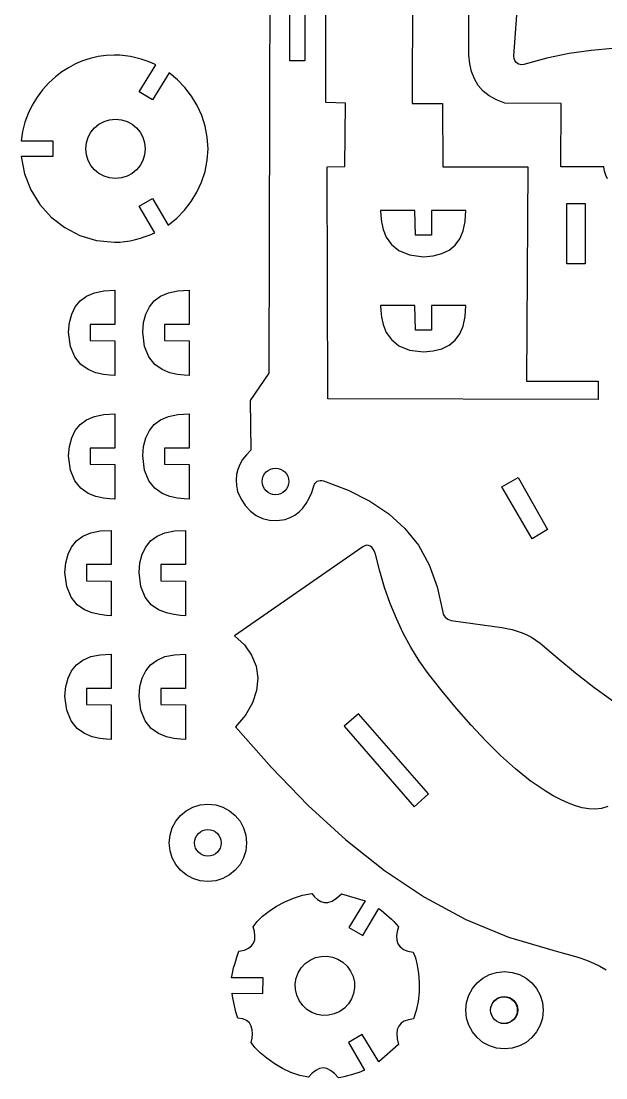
# Model space of a CAD drawing. Extents: x -16 to 199, y -147 to 150.
# Drawn here: x -16.1 to 77.3, y -147.4 to 21.3 of the extents above; entities that cross this region are included whole.
import ezdxf

# ---------------------------------------------------------------- set-up
doc = ezdxf.new("R2010")
doc.units = 0
doc.header["$MEASUREMENT"] = 0
doc.layers.add('CAMADA_1', color=7, linetype='CONTINUOUS')

msp = doc.modelspace()

# ---------------------------------------------------------------- linework, layer by layer
at = {"layer": 'CAMADA_1', "color": 250}
for points in [[(23.74297, 70.45656), (23.484, -34.8726), (20.4801, -39.22398), (20.61025, -47.14204), (19.87438, -47.90565), (19.28082, -48.67477), (18.82501, -49.45567), (18.50258, -50.255), (18.30916, -51.07941), (18.24019, -51.93498), (18.2913, -52.82874), (18.45812, -53.76696), (19.02812, -55.00633), (19.71649, -56.05855), (20.5181, -56.9202), (21.42801, -57.58748), (22.44109, -58.0564), (23.55221, -58.32335), (24.75643, -58.3851), (26.04843, -58.23728), (26.86638, -57.93955), (27.61574, -57.53504), (28.29613, -57.02413), (28.90774, -56.40663), (29.45057, -55.68254), (29.92462, -54.85167), (30.33008, -53.9144), (30.66657, -52.87035), (30.75112, -52.62221), (30.86664, -52.4172), (31.01313, -52.25475), (31.19059, -52.1341), (31.39902, -52.05487), (31.63823, -52.01611), (31.9086, -52.01744), (32.20975, -52.0581), (36.13097, -53.56442), (39.59923, -55.30501), (42.62023, -57.32224), (45.19986, -59.65905), (47.34439, -62.35781), (49.05933, -65.46146), (50.35076, -69.01256), (51.22457, -73.05367), (51.31938, -73.34418), (51.44839, -73.60087), (51.61141, -73.82336), (51.80844, -74.01165), (52.03967, -74.16612), (52.30491, -74.28639), (52.60435, -74.37246), (52.9378, -74.42471), (60.64819, -75.48111), (61.49008, -75.62703), (62.31278, -75.81608), (63.11515, -76.05073), (63.89643, -76.33326), (64.6551, -76.66595), (65.39078, -77.05127), (66.10176, -77.4915), (66.78747, -77.98892), (69.59225, -80.37133), (72.4489, -82.71365), (75.37984, -84.9965), (78.40673, -87.20069)], [(46.45804, 43.83585), (46.35715, 8.18064), (51.20196, 8.19641), (51.22495, -1.93743), (64.84187, -1.8962), (64.59525, -36.15605), (76.04123, -36.16992), (76.04256, -39.05203), (32.86088, -38.9747), (32.78678, -1.93914), (35.59517, -1.88898), (35.70005, 8.2688), (32.54054, 8.32599), (32.4406, 70.45656)], [(78.38374, 16.96225), (74.95234, 16.6725), (71.44893, 16.15703), (67.86933, 15.40691), (64.20898, 14.41321), (64.20898, 14.41321), (64.20898, 14.41321), (63.87952, 14.38585), (63.58331, 14.40979), (63.32225, 14.48769), (63.09824, 14.6224), (62.9128, 14.81658), (62.76802, 15.07327), (62.66561, 15.39513), (62.60747, 15.78501), (64.26636, 38.93974)], [(77.54679, -3.81957), (77.27186, -3.24881), (77.07673, -2.61896), (76.95969, -1.93192), (70.08302, -1.93135), (70.12064, 8.18064), (61.16138, 8.26063), (59.8234, 8.75786), (58.6739, 9.39873), (57.70661, 10.17735), (56.91564, 11.08802), (56.29491, 12.12466), (55.83815, 13.28138), (55.53928, 14.55229), (55.39203, 15.93169), (55.42965, 38.65417)], [(77.59619, -104.0915), (76.59869, -104.41526), (75.59416, -104.49487), (74.56892, -104.44604), (73.51575, -104.27105), (72.42819, -103.97218), (71.2994, -103.5519), (70.12254, -103.01268), (68.89115, -102.35699), (67.59839, -101.58692), (65.21427, -99.96755), (62.83509, -98.07287), (60.46503, -95.93727), (58.10865, -93.59514), (55.77032, -91.08049), (53.45422, -88.42752), (51.1651, -85.671), (48.90714, -82.84456), (47.47587, -80.78458), (46.15176, -78.63397), (44.93557, -76.39178), (43.82806, -74.05782), (42.83018, -71.63095), (41.94288, -69.1106), (41.16692, -66.4962), (40.50306, -63.7868), (40.32408, -63.32833), (40.12287, -62.9584), (39.89943, -62.67682), (39.65376, -62.48359), (39.38567, -62.37852), (39.09535, -62.36199), (38.78299, -62.43381), (38.44821, -62.59398), (17.96241, -76.83334), (19.55974, -78.25967), (20.72064, -79.8931), (21.43846, -81.68499), (21.70655, -83.58708), (21.51826, -85.55111), (20.86713, -87.52863), (19.74613, -89.471), (18.14899, -91.33034), (23.86286, -97.86653), (29.72626, -103.89979), (35.75249, -109.38528), (41.95485, -114.27816), (48.34645, -118.53378), (54.94078, -122.10692), (61.75114, -124.95331), (68.79083, -127.02754), (70.28879, -127.41685), (71.67807, -127.80597), (72.96798, -128.20611), (74.16802, -128.62772), (75.28731, -129.0822), (76.33554, -129.58), (77.32183, -130.13233)]]:
    msp.add_lwpolyline(points, dxfattribs=at)
for points in [[(26.82287, 35.79087), (29.22694, 35.79087), (29.22694, 14.99746), (26.82287, 14.99746), (26.82287, 35.79087), (26.82287, 35.79087)], [(-10.60561, 12.46419), (-11.68823, 11.46992), (-12.673, 10.37704), (-13.55232, 9.19429), (-14.3184, 7.9306), (-14.96326, 6.5949), (-15.47911, 5.19593), (-15.85835, 3.74281), (-16.09281, 2.2439), (-11.02114, 2.2439), (-11.02114, -0.25783), (-16.09281, -0.25783), (-15.5629, -3.02309), (-14.55153, -5.59835), (-13.10905, -7.92851), (-11.28619, -9.95866), (-9.13292, -11.63351), (-6.70016, -12.89796), (-4.03826, -13.6971), (-1.19757, -13.97564), (-0.35188, -13.94676), (0.48982, -13.86297), (1.32392, -13.72845), (2.14586, -13.54776), (2.95203, -13.3247), (3.73844, -13.0644), (4.5011, -12.77047), (5.23583, -12.44747), (2.76412, -8.189), (4.87502, -6.96844), (7.40848, -11.22197), (8.75159, -10.12111), (9.97272, -8.86787), (11.05401, -7.47802), (11.97817, -5.96733), (12.72753, -4.351), (13.28461, -2.64518), (13.63174, -0.86507), (13.75144, 0.97337), (13.63535, 2.79908), (13.29772, 4.56532), (12.7547, 6.25708), (12.02263, 7.85992), (11.11785, 9.35902), (10.05632, 10.73975), (8.85419, 11.98729), (7.5278, 13.08701), (4.88623, 8.75767), (2.75044, 10.06088), (5.39201, 14.39022), (4.64493, 14.72158), (3.86498, 15.01988), (3.05786, 15.28151), (2.22889, 15.50324), (1.38339, 15.68165), (0.52687, 15.81313), (-0.33516, 15.89464), (-1.19757, 15.92257), (-2.51807, 15.86215), (-3.80722, 15.68431), (-5.0597, 15.39475), (-6.27095, 14.99898), (-7.43622, 14.50251), (-8.55019, 13.91085), (-9.6083, 13.22951), (-10.60561, 12.46419), (-10.60561, 12.46419)], [(-1.01137, 5.69012), (-0.057, 5.59398), (0.83182, 5.3181), (1.63628, 4.88129), (2.33719, 4.30293), (2.91555, 3.60202), (3.35217, 2.79756), (3.62824, 1.90855), (3.72438, 0.95418), (3.62824, 0), (3.35217, -0.88882), (2.91555, -1.69328), (2.33719, -2.39438), (1.63628, -2.97255), (0.83182, -3.40936), (-0.057, -3.68543), (-1.01137, -3.78157), (-1.96574, -3.68543), (-2.85475, -3.40936), (-3.65921, -2.97255), (-4.36012, -2.39438), (-4.93848, -1.69328), (-5.3751, -0.88882), (-5.65117, 0), (-5.74731, 0.95418), (-5.65117, 1.90855), (-5.3751, 2.79756), (-4.93848, 3.60202), (-4.36012, 4.30293), (-3.65921, 4.88129), (-2.85475, 5.3181), (-1.96574, 5.59398), (-1.01137, 5.69012), (-1.01137, 5.69012)], [(71.02732, -7.78658), (73.95332, -7.78658), (73.95332, -17.43801), (71.02732, -17.43801), (71.02732, -7.78658), (71.02732, -7.78658)], [(46.80403, -8.87452), (41.26914, -8.87452), (41.32614, -9.66834), (41.4485, -10.71942), (41.71887, -11.91813), (42.2199, -13.15446), (43.03462, -14.31821), (44.24568, -15.30013), (45.93573, -15.98983), (48.1878, -16.27749), (49.73041, -16.12929), (51.08663, -15.77817), (52.24924, -15.21463), (53.21083, -14.42898), (53.96399, -13.41153), (54.5015, -12.1524), (54.81595, -10.64228), (54.89993, -8.8711), (49.43306, -8.8711), (49.43306, -12.81816), (46.87319, -12.81816), (46.80403, -8.87452), (46.80403, -8.87452)], [(-1.11112, -29.72436), (-1.11112, -35.25925), (-1.90475, -35.20225), (-2.95602, -35.07989), (-4.15473, -34.80952), (-5.39087, -34.30849), (-6.55481, -33.49377), (-7.53654, -32.28271), (-8.22624, -30.59266), (-8.51409, -28.34059), (-8.3657, -26.79798), (-8.01477, -25.44176), (-7.45123, -24.27915), (-6.66539, -23.31756), (-5.64794, -22.5644), (-4.389, -22.02689), (-2.87869, -21.71244), (-1.1077, -21.62846), (-1.1077, -27.09533), (-5.05476, -27.09533), (-5.05476, -29.6552), (-1.11112, -29.72436), (-1.11112, -29.72436)], [(10.72322, -29.72436), (10.72322, -35.25925), (9.92959, -35.20225), (8.87832, -35.07989), (7.67961, -34.80952), (6.44347, -34.30849), (5.27953, -33.49377), (4.2978, -32.28271), (3.6081, -30.59266), (3.32025, -28.34059), (3.46864, -26.79798), (3.81957, -25.44176), (4.3833, -24.27915), (5.16895, -23.31756), (6.1864, -22.5644), (7.44534, -22.02689), (8.95565, -21.71244), (10.72664, -21.62846), (10.72664, -27.09533), (6.77958, -27.09533), (6.77958, -29.6552), (10.72322, -29.72436), (10.72322, -29.72436)], [(46.80403, -24.07148), (41.26914, -24.07148), (41.32614, -24.86511), (41.4485, -25.91638), (41.71887, -27.11509), (42.2199, -28.35123), (43.03462, -29.51517), (44.24568, -30.4969), (45.93573, -31.1866), (48.1878, -31.47445), (49.73041, -31.32606), (51.08663, -30.97494), (52.24924, -30.4114), (53.21083, -29.62575), (53.96399, -28.6083), (54.5015, -27.34936), (54.81595, -25.83905), (54.89993, -24.06806), (49.43306, -24.06806), (49.43306, -28.01512), (46.87319, -28.01512), (46.80403, -24.07148), (46.80403, -24.07148)], [(-1.11112, -49.48284), (-1.11112, -55.01773), (-1.90475, -54.96054), (-2.95602, -54.83837), (-4.15473, -54.568), (-5.39087, -54.06697), (-6.55481, -53.25225), (-7.53654, -52.04119), (-8.22624, -50.35114), (-8.51409, -48.09907), (-8.3657, -46.55646), (-8.01477, -45.20024), (-7.45123, -44.03763), (-6.66539, -43.07585), (-5.64794, -42.32288), (-4.389, -41.78537), (-2.87869, -41.47092), (-1.1077, -41.38694), (-1.1077, -46.85381), (-5.05476, -46.85381), (-5.05476, -49.41368), (-1.11112, -49.48284), (-1.11112, -49.48284)], [(10.72322, -49.48284), (10.72322, -55.01773), (9.92959, -54.96054), (8.87832, -54.83837), (7.67961, -54.568), (6.44347, -54.06697), (5.27953, -53.25225), (4.2978, -52.04119), (3.6081, -50.35114), (3.32025, -48.09907), (3.46864, -46.55646), (3.81957, -45.20024), (4.3833, -44.03763), (5.16895, -43.07585), (6.1864, -42.32288), (7.44534, -41.78537), (8.95565, -41.47092), (10.72664, -41.38694), (10.72664, -46.85381), (6.77958, -46.85381), (6.77958, -49.41368), (10.72322, -49.48284), (10.72322, -49.48284)], [(24.52729, -50.02776), (24.95403, -50.07108), (25.35132, -50.19515), (25.71099, -50.39161), (26.0243, -50.65153), (26.28289, -50.96674), (26.47802, -51.3285), (26.60152, -51.72845), (26.64446, -52.15747), (26.60152, -52.58668), (26.47802, -52.98644), (26.28289, -53.3482), (26.0243, -53.66341), (25.71099, -53.92333), (25.35132, -54.11979), (24.95403, -54.24405), (24.52729, -54.28718), (24.10074, -54.24405), (23.70345, -54.11979), (23.34378, -53.92333), (23.03047, -53.66341), (22.77188, -53.3482), (22.57656, -52.98644), (22.45325, -52.58668), (22.41031, -52.15747), (22.45325, -51.72845), (22.57656, -51.3285), (22.77188, -50.96674), (23.03047, -50.65153), (23.34378, -50.39161), (23.70345, -50.19515), (24.10074, -50.07108), (24.52729, -50.02776), (24.52729, -50.02776)], [(60.68847, -53.04192), (63.30097, -51.50672), (67.98751, -59.85608), (65.50953, -61.33732), (60.68847, -53.04192), (60.68847, -53.04192)], [(-1.69214, -68.07909), (-1.69214, -73.61398), (-2.48596, -73.55679), (-3.53704, -73.43443), (-4.73575, -73.16425), (-5.97189, -72.66303), (-7.13583, -71.8485), (-8.11756, -70.63744), (-8.80745, -68.94739), (-9.09511, -66.69532), (-8.94672, -65.15271), (-8.59579, -63.79649), (-8.03225, -62.63369), (-7.2466, -61.6721), (-6.22915, -60.91894), (-4.97002, -60.38143), (-3.4599, -60.06717), (-1.68872, -59.98319), (-1.68872, -65.45006), (-5.63578, -65.45006), (-5.63578, -68.00993), (-1.69214, -68.07909), (-1.69214, -68.07909)], [(10.1422, -68.07909), (10.1422, -73.61398), (9.34838, -73.55679), (8.2973, -73.43443), (7.09859, -73.16425), (5.86245, -72.66303), (4.69851, -71.8485), (3.71678, -70.63744), (3.02689, -68.94739), (2.73923, -66.69532), (2.88762, -65.15271), (3.23855, -63.79649), (3.80209, -62.63369), (4.58774, -61.6721), (5.60519, -60.91894), (6.86432, -60.38143), (8.37444, -60.06717), (10.14562, -59.98319), (10.14562, -65.45006), (6.19856, -65.45006), (6.19856, -68.00993), (10.1422, -68.07909), (10.1422, -68.07909)], [(-1.69214, -87.83757), (-1.69214, -93.37246), (-2.48596, -93.31527), (-3.53704, -93.19291), (-4.73575, -92.92273), (-5.97189, -92.42151), (-7.13583, -91.60679), (-8.11756, -90.39592), (-8.80745, -88.70587), (-9.09511, -86.4538), (-8.94672, -84.91119), (-8.59579, -83.55478), (-8.03225, -82.39217), (-7.2466, -81.43058), (-6.22915, -80.67742), (-4.97002, -80.13991), (-3.4599, -79.82546), (-1.68872, -79.74167), (-1.68872, -85.20835), (-5.63578, -85.20835), (-5.63578, -87.76841), (-1.69214, -87.83757), (-1.69214, -87.83757)], [(10.1422, -87.83757), (10.1422, -93.37246), (9.34838, -93.31527), (8.2973, -93.19291), (7.09859, -92.92273), (5.86245, -92.42151), (4.69851, -91.60679), (3.71678, -90.39592), (3.02689, -88.70587), (2.73923, -86.4538), (2.88762, -84.91119), (3.23855, -83.55478), (3.80209, -82.39217), (4.58774, -81.43058), (5.60519, -80.67742), (6.86432, -80.13991), (8.37444, -79.82546), (10.14562, -79.74167), (10.14562, -85.20835), (6.19856, -85.20835), (6.19856, -87.76841), (10.1422, -87.83757), (10.1422, -87.83757)], [(48.96414, -102.06458), (37.76117, -89.25801), (35.50967, -91.23344), (46.65374, -104.12532), (48.96414, -102.06458), (48.96414, -102.06458)], [(13.73643, -103.70314), (14.98131, -103.82854), (16.14088, -104.18859), (17.19006, -104.75821), (18.10434, -105.5127), (18.85883, -106.42698), (19.42826, -107.47616), (19.78831, -108.63573), (19.9139, -109.88042), (19.78831, -111.1253), (19.42826, -112.28468), (18.85883, -113.33405), (18.10434, -114.24833), (17.19006, -115.00263), (16.14088, -115.57225), (14.98131, -115.9323), (13.73643, -116.05789), (12.49174, -115.9323), (11.33217, -115.57225), (10.28299, -115.00263), (9.36871, -114.24833), (8.61422, -113.33405), (8.04479, -112.28468), (7.68474, -111.1253), (7.55915, -109.88042), (7.68474, -108.63573), (8.04479, -107.47616), (8.61422, -106.42698), (9.36871, -105.5127), (10.28299, -104.75821), (11.33217, -104.18859), (12.49174, -103.82854), (13.73643, -103.70314), (13.73643, -103.70314)], [(13.73643, -107.75546), (14.16469, -107.79859), (14.5635, -107.92247), (14.9245, -108.11836), (15.23895, -108.3779), (15.49849, -108.69235), (15.69438, -109.05335), (15.81826, -109.45216), (15.86139, -109.88042), (15.81826, -110.30868), (15.69438, -110.70749), (15.49849, -111.06849), (15.23895, -111.38294), (14.9245, -111.64248), (14.5635, -111.83837), (14.16469, -111.96225), (13.73643, -112.00538), (13.30836, -111.96225), (12.90955, -111.83837), (12.54855, -111.64248), (12.2341, -111.38294), (11.97456, -111.06849), (11.77867, -110.70749), (11.65479, -110.30868), (11.61166, -109.88042), (11.65479, -109.45216), (11.77867, -109.05335), (11.97456, -108.69235), (12.2341, -108.3779), (12.54855, -108.11836), (12.90955, -107.92247), (13.30836, -107.79859), (13.73643, -107.75546), (13.73643, -107.75546)], [(38.37962, -140.46149), (36.18968, -141.7742), (38.73872, -146.15788), (38.37373, -146.3342), (37.87612, -146.52933), (37.29016, -146.7313), (36.66031, -146.92719), (36.03027, -147.10522), (35.44431, -147.25247), (34.9467, -147.35678), (34.58152, -147.40561), (33.93704, -146.70147), (33.3165, -146.2069), (32.71401, -145.9162), (32.12387, -145.82329), (31.54076, -145.92209), (30.95879, -146.20709), (30.37245, -146.67221), (29.77585, -147.31137), (28.39246, -147.04309), (26.99577, -146.55897), (25.62682, -145.90594), (24.32665, -145.13093), (23.13649, -144.28049), (22.09719, -143.40155), (21.24979, -142.54123), (20.63552, -141.74589), (20.79873, -141.06455), (20.86561, -140.38758), (20.82286, -139.74044), (20.65699, -139.14859), (20.35508, -138.63787), (19.90345, -138.23355), (19.28918, -137.96109), (18.49859, -137.84614), (18.35115, -137.37095), (18.21473, -136.88474), (18.08857, -136.39055), (17.97229, -135.89066), (17.8657, -135.38735), (17.76823, -134.88366), (17.67931, -134.38168), (17.59856, -133.88426), (22.48764, -133.92834), (22.53894, -131.41065), (17.52579, -131.42148), (17.59533, -130.92805), (17.70477, -130.39396), (17.84499, -129.8346), (18.00725, -129.2646), (18.18243, -128.69897), (18.3616, -128.15253), (18.53583, -127.6401), (18.69638, -127.17688), (19.56088, -127.00018), (20.2293, -126.7205), (20.71627, -126.34506), (21.03718, -125.88146), (21.20647, -125.33711), (21.23934, -124.71961), (21.15042, -124.03656), (20.95453, -123.29518), (21.60699, -122.44664), (22.46921, -121.59145), (23.51003, -120.75887), (24.69886, -119.97797), (26.00473, -119.27744), (27.39705, -118.68654), (28.84504, -118.23434), (30.31754, -117.94972), (30.76594, -118.48571), (31.24151, -118.92841), (31.7509, -119.24875), (32.30114, -119.41823), (32.89907, -119.40759), (33.55172, -119.18814), (34.26612, -118.73081), (35.04911, -118.00691), (38.86431, -119.13399), (36.25333, -123.4126), (38.45638, -124.65197), (41.03373, -120.37982), (41.43919, -120.69237), (41.84218, -121.01632), (42.2427, -121.35319), (42.64018, -121.7045), (43.03462, -122.07158), (43.42545, -122.45614), (43.81248, -122.8597), (44.19552, -123.2834), (43.94985, -124.02934), (43.84345, -124.73671), (43.88354, -125.39107), (44.07734, -125.97684), (44.43207, -126.4792), (44.95476, -126.88314), (45.65263, -127.17346), (46.5329, -127.33553), (46.87718, -128.24449), (47.15895, -129.3957), (47.36035, -130.72817), (47.46428, -132.18186), (47.45288, -133.69635), (47.30886, -135.21141), (47.01436, -136.66624), (46.55209, -138.0008), (45.75713, -138.11423), (45.09745, -138.34185), (44.57685, -138.68309), (44.19894, -139.13681), (43.96733, -139.70225), (43.88563, -140.37846), (43.95802, -141.16468), (44.18754, -142.05996), (41.02347, -144.85657), (38.37962, -140.46149), (38.37962, -140.46149)], [(28.30943, -135.06644), (27.91746, -134.19111), (27.71397, -133.28291), (27.69174, -132.36768), (27.84393, -131.47183), (28.16351, -130.6212), (28.64345, -129.84163), (29.27672, -129.15953), (30.05629, -128.60055), (30.93162, -128.20858), (31.83982, -128.00509), (32.75505, -127.98286), (33.6509, -128.13505), (34.50153, -128.45463), (35.2811, -128.93457), (35.9632, -129.56784), (36.52218, -130.34741), (36.91415, -131.22274), (37.11783, -132.13094), (37.13987, -133.04617), (36.98768, -133.94202), (36.6681, -134.79265), (36.18816, -135.57222), (35.55489, -136.25432), (34.77532, -136.8133), (33.89999, -137.20527), (32.99179, -137.40876), (32.07656, -137.43099), (31.18071, -137.2788), (30.33008, -136.95922), (29.55051, -136.47928), (28.86841, -135.84601), (28.30943, -135.06644), (28.30943, -135.06644)], [(61.08747, -130.435), (62.33216, -130.56059), (63.49173, -130.92064), (64.54091, -131.49026), (65.45538, -132.24456), (66.20968, -133.15884), (66.7793, -134.20821), (67.13916, -135.36759), (67.26475, -136.61247), (67.13916, -137.85716), (66.7793, -139.01673), (66.20968, -140.06591), (65.45538, -140.98019), (64.54091, -141.73468), (63.49173, -142.3043), (62.33216, -142.66435), (61.08747, -142.78975), (59.84259, -142.66435), (58.68321, -142.3043), (57.63384, -141.73468), (56.71956, -140.98019), (55.96526, -140.06591), (55.39564, -139.01673), (55.03559, -137.85716), (54.91019, -136.61247), (55.03559, -135.36759), (55.39564, -134.20821), (55.96526, -133.15884), (56.71956, -132.24456), (57.63384, -131.49026), (58.68321, -130.92064), (59.84259, -130.56059), (61.08747, -130.435), (61.08747, -130.435)], [(61.05137, -134.40695), (61.48818, -134.45103), (61.89516, -134.57738), (62.26338, -134.77726), (62.58429, -135.04212), (62.84896, -135.36284), (63.04884, -135.73106), (63.17519, -136.13804), (63.21927, -136.57485), (63.17519, -137.01166), (63.04884, -137.41864), (62.84896, -137.78686), (62.58429, -138.10777), (62.26338, -138.37244), (61.89516, -138.57232), (61.48818, -138.69867), (61.05137, -138.74275), (60.61456, -138.69867), (60.20758, -138.57232), (59.83936, -138.37244), (59.51864, -138.10777), (59.25378, -137.78686), (59.0539, -137.41864), (58.92755, -137.01166), (58.88347, -136.57485), (58.92755, -136.13804), (59.0539, -135.73106), (59.25378, -135.36284), (59.51864, -135.04212), (59.83936, -134.77726), (60.20758, -134.57738), (60.61456, -134.45103), (61.05137, -134.40695), (61.05137, -134.40695)], [(61.0128, -134.47136), (61.44106, -134.51468), (61.83987, -134.63856), (62.20068, -134.83445), (62.51532, -135.0938), (62.77467, -135.40844), (62.97075, -135.76925), (63.09463, -136.16806), (63.13776, -136.59632), (63.09463, -137.02458), (62.97075, -137.42339), (62.77467, -137.78439), (62.51532, -138.09903), (62.20068, -138.35857), (61.83987, -138.55446), (61.44106, -138.67834), (61.0128, -138.72147), (60.58454, -138.67834), (60.18573, -138.55446), (59.82473, -138.35857), (59.51028, -138.09903), (59.25093, -137.78439), (59.05504, -137.42339), (58.93116, -137.02458), (58.88784, -136.59632), (58.93116, -136.16806), (59.05504, -135.76925), (59.25093, -135.40844), (59.51028, -135.0938), (59.82473, -134.83445), (60.18573, -134.63856), (60.58454, -134.51468), (61.0128, -134.47136), (61.0128, -134.47136)]]:
    msp.add_lwpolyline(points, close=True, dxfattribs=at)

doc.saveas('drawing.dxf')
